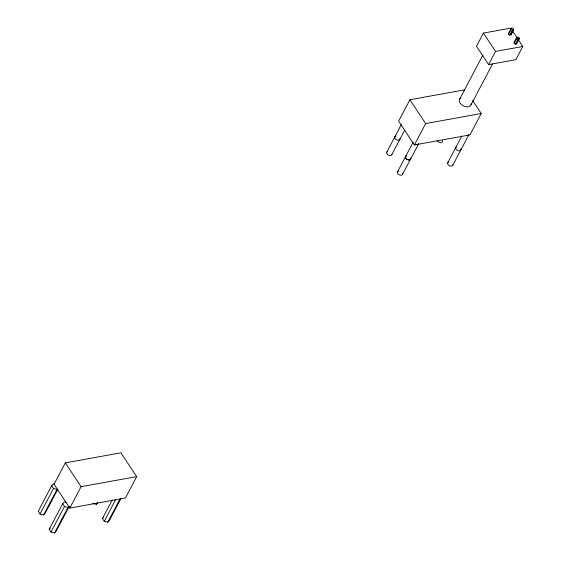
<?xml version="1.0" encoding="UTF-8"?>
<svg xmlns="http://www.w3.org/2000/svg" width="561" height="561" viewBox="0 0 561 561"><rect width="100%" height="100%" fill="white"/><g stroke="black" fill="none" stroke-linecap="round" stroke-linejoin="round"><path stroke-width="0.84" d="M54.803 484.255L53.393 483.898L51.689 485.742L38.218 511.288L40.041 514.037L43.562 514.935L45.266 513.091L57.916 489.094M65.335 462.867L54.059 484.262L69.816 508.077L125.419 498.007L136.695 476.619L120.931 452.804L65.335 462.867L81.1 486.682L69.816 508.077M40.041 514.037L53.505 488.491L51.689 485.742M43.562 514.935L57.026 489.388L53.505 488.491M69.298 506.331L56.24 531.106L54.536 532.95L51.009 532.052L49.193 529.303L62.664 503.764L64.368 501.913L66.478 502.453M51.009 532.052L64.48 506.506L62.664 503.764M54.536 532.95L68 507.403L69.136 506.176M92.775 503.434L96.296 504.332L97.116 502.782M120.91 498.666L109.479 520.335L107.775 522.186L104.255 521.281L102.439 518.539L112.228 499.963M104.255 521.281L115.678 499.606M107.775 522.186L120.426 498.189M464.634 89.844L409.895 99.753L398.612 121.148L414.376 144.962L469.978 134.892L481.254 113.504L472.657 100.51M386.704 152.255L401.227 124.717M391.83 154.591L404.74 130.103M397.433 171.982L413.162 142.143M414.376 144.962L425.659 123.567L481.254 113.504M402.56 174.317L418.695 143.714A2.826 1.851 27.8 0 1 416.178 144.535M511.583 29.565L510.65 28.155L483.414 33.085L476.45 46.304L488.582 64.627L515.811 59.69L522.782 46.479L518.112 39.431M459.403 99.627L482.937 54.985M488.582 64.627L495.545 51.409L522.782 46.479M511.155 28.267L508.568 33.176L508.596 34.235L509.83 35.077L511.036 34.859L513.624 29.95L513.596 28.892L512.368 28.05L511.155 28.267L511.183 29.326L508.596 34.235M471.1 104.683L492.607 63.891M509.83 35.077L512.417 30.168L513.624 29.95M511.751 32.398L513.231 29.593M447.678 162.886L461.794 136.106M516.716 37.363L514.128 42.271L514.157 43.33L515.384 44.172L516.597 43.954L519.184 39.046L519.156 37.987L517.922 37.145L516.716 37.363L516.744 38.428L514.157 43.33M515.384 44.172L517.971 39.27L519.184 39.046M518.048 40.09L519.156 37.987M452.804 165.215L468.94 134.619M49.193 529.303L50.329 528.076M96.296 504.332L97.439 503.098M102.439 518.539L103.575 517.305M81.1 486.682L136.695 476.619M64.48 506.506L68 507.403M511.183 29.326L512.417 30.168M516.744 38.428L517.971 39.27M512.516 30.974L517.179 38.022M483.414 33.085L495.545 51.409M409.895 99.753L425.659 123.567M516.569 42.895L516.597 43.954M511.008 33.8L511.036 34.859M399.881 138.251A2.826 1.851 27.8 0 1 398.289 140.208A2.826 1.851 27.8 0 1 394.965 138.343A2.826 1.851 27.8 0 1 395.975 136.05M471.233 103.554A6.402 4.186 27.8 0 1 463.225 105.826A6.402 4.186 27.8 0 1 460.819 97.951M391.908 154.1A2.826 1.851 27.8 0 1 388.303 155.004A2.826 1.851 27.8 0 1 387.363 151.54M442.306 140.755A2.826 1.851 27.8 0 1 440.497 142.711A2.826 1.851 27.8 0 1 437.229 140.481M402.539 173.286A2.826 1.851 27.8 0 1 400.947 175.249A2.826 1.851 27.8 0 1 397.623 173.377A2.826 1.851 27.8 0 1 398.633 171.091M460.84 148.896A2.826 1.851 27.8 0 1 457.664 150.509A2.826 1.851 27.8 0 1 456.402 146.877M452.881 164.724A2.826 1.851 27.8 0 1 449.277 165.628A2.826 1.851 27.8 0 1 448.337 162.171M468.687 135.026A2.826 1.851 27.8 0 1 466.422 135.439M409.004 159.955A2.826 1.851 27.8 0 0 410.596 157.999A2.826 1.851 27.8 0 1 409.018 159.934A2.826 1.851 27.8 0 1 405.687 158.09A2.826 1.851 27.8 0 1 406.697 155.797A2.826 1.851 27.8 0 0 405.701 158.062A2.826 1.851 27.8 0 0 409.018 159.934"/></g></svg>
